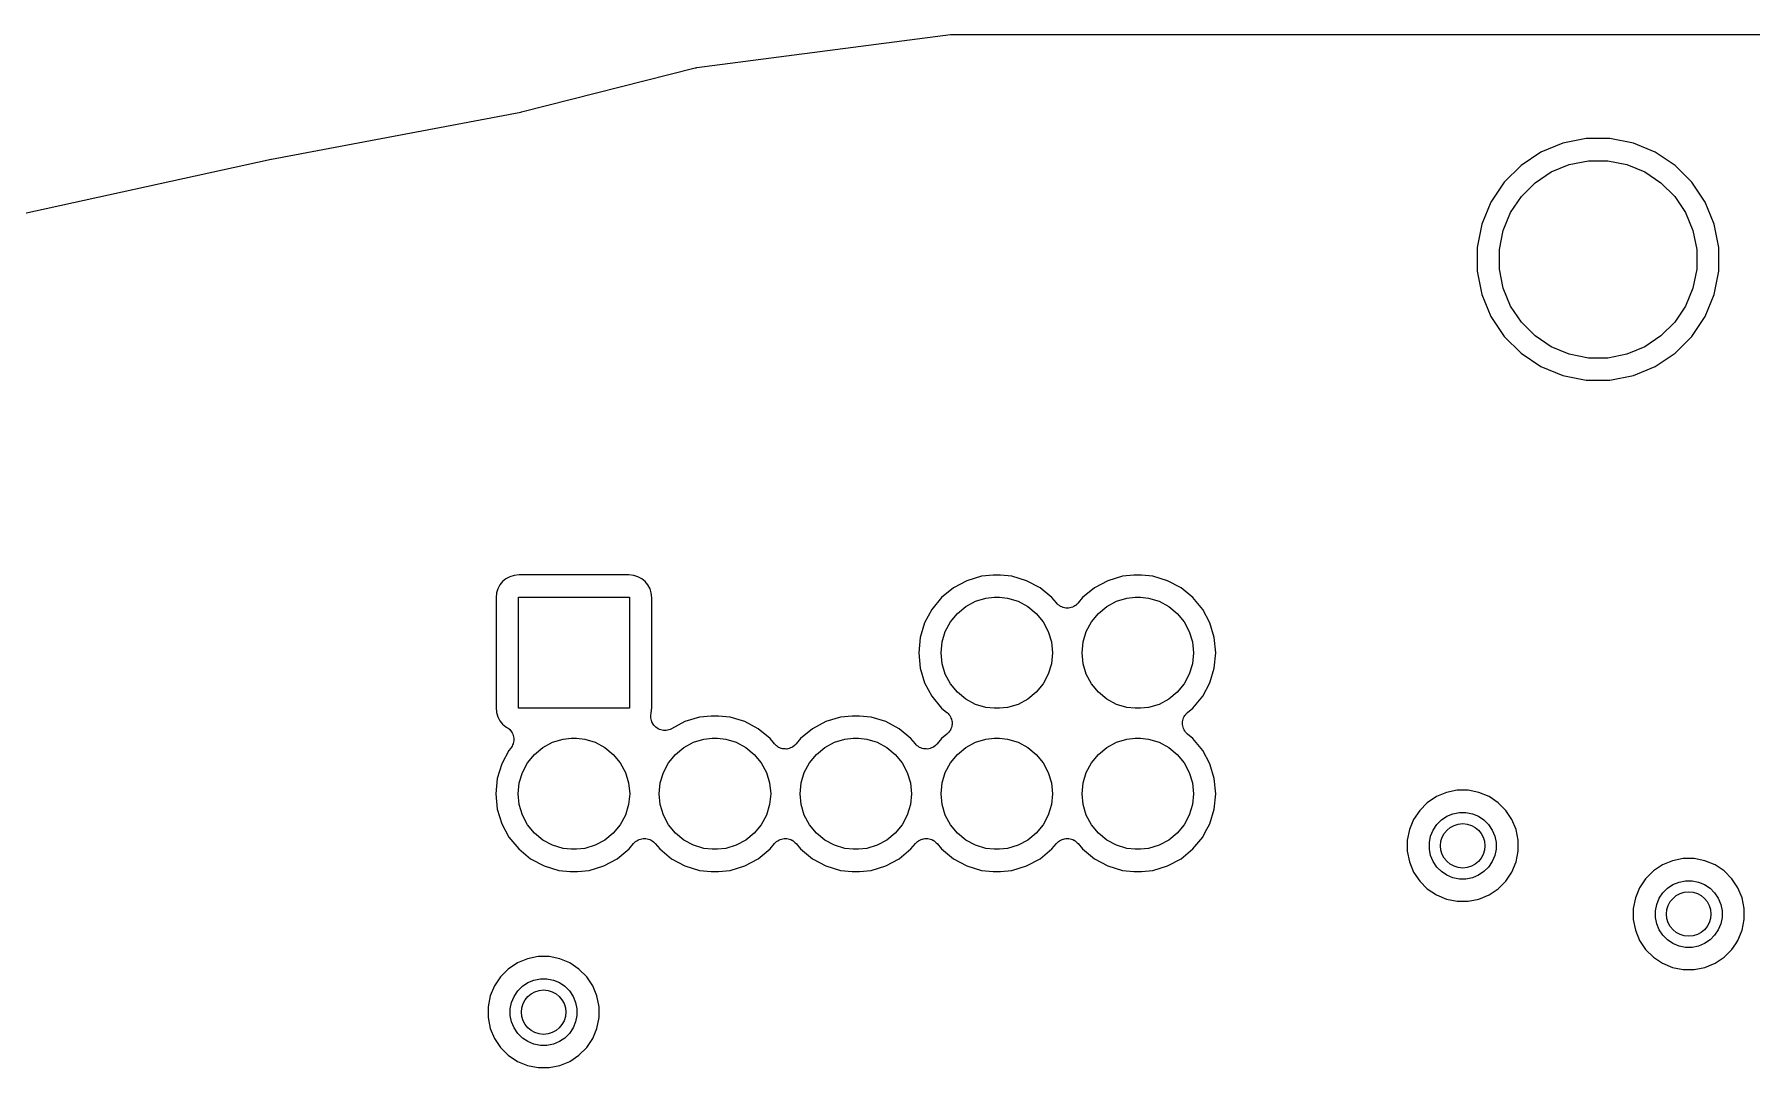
# Model space of a CAD drawing. Extents: x 76.5 to 170.2, y -170.2 to -83.1.
# Drawn here: x 116.34 to 131.81, y -92.39 to -83.08 of the extents above; entities that cross this region are included whole.
import ezdxf

# ---------------------------------------------------------------- set-up
doc = ezdxf.new("R2010")
doc.units = 0
doc.header["$MEASUREMENT"] = 0
doc.layers.add('BLACK', color=7, linetype='CONTINUOUS')

msp = doc.modelspace()

# ---------------------------------------------------------------- linework, layer by layer
at = {"layer": 'BLACK', "linetype": 'CONTINUOUS'}
for p, q in [((122.306, -83.3797), (124.59, -83.0818)), ((124.59, -83.0818), (124.592, -83.0815)), ((124.592, -83.0815), (124.599, -83.0814)), ((124.599, -83.0814), (124.606, -83.0807)), ((124.606, -83.0807), (159.647, -83.0807)), ((120.725, -83.7802), (122.291, -83.3825)), ((122.291, -83.3825), (122.292, -83.3821)), ((122.292, -83.3821), (122.299, -83.3812)), ((122.299, -83.3812), (122.306, -83.3797)), ((118.475, -84.2053), (120.721, -83.7811)), ((120.721, -83.7811), (120.725, -83.7802)), ((129.909, -84.1426), (129.731, -84.2618)), ((130.107, -84.0605), (129.909, -84.1426)), ((130.318, -84.0187), (130.107, -84.0605)), ((130.532, -84.0187), (130.318, -84.0187)), ((130.743, -84.0605), (130.532, -84.0187)), ((130.941, -84.1426), (130.743, -84.0605)), ((131.119, -84.2618), (130.941, -84.1426)), ((115.467, -84.8639), (118.471, -84.2061)), ((118.471, -84.2061), (118.473, -84.2057)), ((118.473, -84.2057), (118.474, -84.2056)), ((118.474, -84.2056), (118.475, -84.2053)), ((129.731, -84.2618), (129.579, -84.4135)), ((129.858, -84.4172), (130.004, -84.3199)), ((130.004, -84.3199), (130.166, -84.2528)), ((130.166, -84.2528), (130.338, -84.2187)), ((130.338, -84.2187), (130.513, -84.2187)), ((130.513, -84.2187), (130.684, -84.2528)), ((130.684, -84.2528), (130.846, -84.3199)), ((130.846, -84.3199), (130.992, -84.4172)), ((131.271, -84.4135), (131.119, -84.2618)), ((129.579, -84.4135), (129.46, -84.5919)), ((129.735, -84.541), (129.858, -84.4172)), ((130.992, -84.4172), (131.116, -84.541)), ((131.39, -84.5918), (131.271, -84.4135)), ((129.46, -84.5919), (129.378, -84.79)), ((129.637, -84.6866), (129.735, -84.541)), ((131.116, -84.541), (131.213, -84.6866)), ((131.472, -84.79), (131.39, -84.5918)), ((129.57, -84.8484), (129.637, -84.6866)), ((131.213, -84.6866), (131.28, -84.8484)), ((129.378, -84.79), (129.336, -85.0004)), ((129.536, -85.0201), (129.57, -84.8484)), ((131.28, -84.8484), (131.314, -85.0201)), ((131.514, -85.0004), (131.472, -84.79)), ((129.336, -85.0004), (129.336, -85.2149)), ((129.536, -85.1952), (129.536, -85.0201)), ((131.314, -85.0201), (131.314, -85.1952)), ((131.514, -85.2149), (131.514, -85.0004)), ((129.336, -85.2149), (129.378, -85.4253)), ((129.57, -85.367), (129.536, -85.1952)), ((131.314, -85.1952), (131.28, -85.367)), ((131.472, -85.4253), (131.514, -85.2149)), ((129.637, -85.5288), (129.57, -85.367)), ((131.28, -85.367), (131.213, -85.5288)), ((129.378, -85.4253), (129.46, -85.6235)), ((129.735, -85.6744), (129.637, -85.5288)), ((131.213, -85.5288), (131.116, -85.6744)), ((131.39, -85.6235), (131.472, -85.4253)), ((129.46, -85.6235), (129.579, -85.8019)), ((129.858, -85.7982), (129.735, -85.6744)), ((131.116, -85.6744), (130.992, -85.7982)), ((131.271, -85.8019), (131.39, -85.6235)), ((129.579, -85.8019), (129.731, -85.9536)), ((130.004, -85.8955), (129.858, -85.7982)), ((130.992, -85.7982), (130.846, -85.8955)), ((131.119, -85.9536), (131.271, -85.8019)), ((129.731, -85.9536), (129.909, -86.0727)), ((130.166, -85.9625), (130.004, -85.8955)), ((130.338, -85.9967), (130.166, -85.9625)), ((130.513, -85.9967), (130.338, -85.9967)), ((130.684, -85.9625), (130.513, -85.9967)), ((130.846, -85.8955), (130.684, -85.9625)), ((130.941, -86.0727), (131.119, -85.9536)), ((129.909, -86.0727), (130.107, -86.1548)), ((130.107, -86.1548), (130.318, -86.1967)), ((130.532, -86.1967), (130.743, -86.1548)), ((130.743, -86.1548), (130.941, -86.0727)), ((130.318, -86.1967), (130.532, -86.1967)), ((120.556, -88.0102), (120.531, -88.0406)), ((120.586, -87.9852), (120.556, -88.0102)), ((120.621, -87.9666), (120.586, -87.9852)), ((120.659, -87.9552), (120.621, -87.9666)), ((120.704, -87.9507), (120.659, -87.9552)), ((121.692, -87.9507), (120.704, -87.9507)), ((121.737, -87.9552), (121.692, -87.9507)), ((121.775, -87.9666), (121.737, -87.9552)), ((121.81, -87.9852), (121.775, -87.9666)), ((121.84, -88.0102), (121.81, -87.9852)), ((121.865, -88.0406), (121.84, -88.0102)), ((124.739, -88.0024), (124.617, -88.0674)), ((124.871, -87.9624), (124.739, -88.0024)), ((124.974, -87.9523), (124.871, -87.9624)), ((125.042, -87.9523), (124.974, -87.9523)), ((125.145, -87.9624), (125.042, -87.9523)), ((125.277, -88.0024), (125.145, -87.9624)), ((125.399, -88.0674), (125.277, -88.0024)), ((126.009, -88.0024), (125.887, -88.0674)), ((126.141, -87.9624), (126.009, -88.0024)), ((126.244, -87.9523), (126.141, -87.9624)), ((126.312, -87.9523), (126.244, -87.9523)), ((126.415, -87.9624), (126.312, -87.9523)), ((126.547, -88.0024), (126.415, -87.9624)), ((126.669, -88.0674), (126.547, -88.0024)), ((120.501, -88.1131), (120.497, -88.1585)), ((120.497, -88.1585), (120.497, -89.146)), ((120.512, -88.0754), (120.501, -88.1131)), ((120.531, -88.0406), (120.512, -88.0754)), ((120.698, -89.1523), (120.698, -88.1523)), ((120.698, -88.1523), (121.698, -88.1523)), ((121.698, -88.1523), (121.698, -89.1523)), ((121.884, -88.0754), (121.865, -88.0406)), ((121.895, -88.1131), (121.884, -88.0754)), ((121.9, -88.1585), (121.895, -88.1131)), ((121.9, -89.146), (121.9, -88.1585)), ((124.511, -88.1549), (124.423, -88.2615)), ((124.617, -88.0674), (124.511, -88.1549)), ((124.729, -88.2345), (124.816, -88.1881)), ((124.816, -88.1881), (124.91, -88.1595)), ((124.91, -88.1595), (124.984, -88.1523)), ((124.984, -88.1523), (125.033, -88.1523)), ((125.033, -88.1523), (125.106, -88.1595)), ((125.106, -88.1595), (125.2, -88.1881)), ((125.2, -88.1881), (125.287, -88.2345)), ((125.505, -88.1549), (125.399, -88.0674)), ((125.545, -88.203), (125.505, -88.1549)), ((125.781, -88.1549), (125.741, -88.203)), ((125.887, -88.0674), (125.781, -88.1549)), ((125.999, -88.2345), (126.086, -88.1881)), ((126.086, -88.1881), (126.18, -88.1595)), ((126.18, -88.1595), (126.254, -88.1523)), ((126.254, -88.1523), (126.303, -88.1523)), ((126.303, -88.1523), (126.376, -88.1595)), ((126.376, -88.1595), (126.47, -88.1881)), ((126.47, -88.1881), (126.557, -88.2345)), ((126.775, -88.1549), (126.669, -88.0674)), ((126.863, -88.2615), (126.775, -88.1549)), ((124.423, -88.2615), (124.358, -88.3831)), ((124.59, -88.3732), (124.653, -88.297)), ((124.653, -88.297), (124.729, -88.2345)), ((125.287, -88.2345), (125.363, -88.297)), ((125.363, -88.297), (125.426, -88.3732)), ((125.553, -88.2114), (125.545, -88.203)), ((125.562, -88.22), (125.553, -88.2114)), ((125.562, -88.2203), (125.562, -88.22)), ((125.562, -88.2205), (125.562, -88.2203)), ((125.572, -88.2272), (125.562, -88.2205)), ((125.582, -88.234), (125.572, -88.2272)), ((125.583, -88.2341), (125.582, -88.234)), ((125.583, -88.2343), (125.583, -88.2341)), ((125.594, -88.239), (125.583, -88.2343)), ((125.605, -88.2436), (125.594, -88.239)), ((125.606, -88.2437), (125.605, -88.2436)), ((125.606, -88.2439), (125.606, -88.2437)), ((125.618, -88.2463), (125.606, -88.2439)), ((125.629, -88.2487), (125.618, -88.2463)), ((125.63, -88.2487), (125.629, -88.2487)), ((125.63, -88.2488), (125.63, -88.2487)), ((125.642, -88.2488), (125.63, -88.2488)), ((125.654, -88.2489), (125.642, -88.2488)), ((125.655, -88.2489), (125.654, -88.2489)), ((125.667, -88.2466), (125.655, -88.2489)), ((125.655, -88.2489), (125.655, -88.2489)), ((125.679, -88.2444), (125.667, -88.2466)), ((125.691, -88.2396), (125.679, -88.2442)), ((125.679, -88.2442), (125.679, -88.2442)), ((125.679, -88.2442), (125.679, -88.2444)), ((125.702, -88.2352), (125.691, -88.2396)), ((125.712, -88.2282), (125.702, -88.2348)), ((125.702, -88.2348), (125.702, -88.2349)), ((125.702, -88.2349), (125.702, -88.2352)), ((125.722, -88.2216), (125.712, -88.2282)), ((125.723, -88.2214), (125.722, -88.2216)), ((125.731, -88.2128), (125.723, -88.2212)), ((125.723, -88.2212), (125.723, -88.2214)), ((125.74, -88.2044), (125.731, -88.2128)), ((125.741, -88.2038), (125.74, -88.2044)), ((125.741, -88.203), (125.741, -88.2037)), ((125.741, -88.2037), (125.741, -88.2038)), ((125.741, -88.2038), (125.741, -88.2038)), ((125.86, -88.3732), (125.923, -88.297)), ((125.923, -88.297), (125.999, -88.2345)), ((126.557, -88.2345), (126.633, -88.297)), ((126.633, -88.297), (126.696, -88.3732)), ((126.928, -88.3831), (126.863, -88.2615)), ((124.358, -88.3831), (124.318, -88.5151)), ((124.515, -88.5543), (124.544, -88.46)), ((124.544, -88.46), (124.59, -88.3732)), ((125.426, -88.3732), (125.472, -88.46)), ((125.472, -88.46), (125.501, -88.5543)), ((125.785, -88.5543), (125.814, -88.46)), ((125.814, -88.46), (125.86, -88.3732)), ((126.696, -88.3732), (126.742, -88.46)), ((126.742, -88.46), (126.771, -88.5543)), ((126.968, -88.5151), (126.928, -88.3831)), ((124.318, -88.5151), (124.305, -88.6523)), ((124.305, -88.6523), (124.318, -88.7895)), ((124.506, -88.6523), (124.515, -88.5543)), ((124.515, -88.7503), (124.506, -88.6523)), ((125.501, -88.5543), (125.511, -88.6523)), ((125.511, -88.6523), (125.501, -88.7503)), ((125.776, -88.6523), (125.785, -88.5543)), ((125.785, -88.7503), (125.776, -88.6523)), ((126.771, -88.5543), (126.781, -88.6523)), ((126.781, -88.6523), (126.771, -88.7503)), ((126.981, -88.6523), (126.968, -88.5151)), ((126.968, -88.7895), (126.981, -88.6523)), ((124.318, -88.7895), (124.358, -88.9215)), ((124.544, -88.8446), (124.515, -88.7503)), ((125.501, -88.7503), (125.472, -88.8446)), ((125.814, -88.8446), (125.785, -88.7503)), ((126.771, -88.7503), (126.742, -88.8446)), ((126.928, -88.9215), (126.968, -88.7895)), ((124.358, -88.9215), (124.423, -89.0431)), ((124.59, -88.9314), (124.544, -88.8446)), ((124.653, -89.0075), (124.59, -88.9314)), ((125.426, -88.9314), (125.363, -89.0075)), ((125.472, -88.8446), (125.426, -88.9314)), ((125.86, -88.9314), (125.814, -88.8446)), ((125.923, -89.0075), (125.86, -88.9314)), ((126.696, -88.9314), (126.633, -89.0075)), ((126.742, -88.8446), (126.696, -88.9314)), ((126.863, -89.0431), (126.928, -88.9215)), ((124.423, -89.0431), (124.511, -89.1497)), ((124.729, -89.07), (124.653, -89.0075)), ((124.816, -89.1165), (124.729, -89.07)), ((124.91, -89.145), (124.816, -89.1165)), ((125.2, -89.1165), (125.106, -89.145)), ((125.287, -89.07), (125.2, -89.1165)), ((125.363, -89.0075), (125.287, -89.07)), ((125.999, -89.07), (125.923, -89.0075)), ((126.086, -89.1165), (125.999, -89.07)), ((126.18, -89.145), (126.086, -89.1165)), ((126.47, -89.1165), (126.376, -89.145)), ((126.557, -89.07), (126.47, -89.1165)), ((126.633, -89.0075), (126.557, -89.07)), ((126.775, -89.1496), (126.863, -89.0431)), ((120.497, -89.146), (120.501, -89.1915)), ((120.501, -89.1915), (120.512, -89.2292)), ((120.512, -89.2292), (120.531, -89.2639)), ((120.531, -89.2639), (120.556, -89.2944)), ((121.698, -89.1523), (120.698, -89.1523)), ((121.891, -89.2123), (121.894, -89.2003)), ((121.891, -89.2126), (121.891, -89.2123)), ((121.891, -89.2128), (121.891, -89.2126)), ((121.891, -89.2248), (121.891, -89.2128)), ((121.891, -89.2371), (121.891, -89.2248)), ((121.891, -89.2373), (121.891, -89.2371)), ((121.891, -89.2376), (121.891, -89.2373)), ((121.894, -89.2495), (121.891, -89.2376)), ((121.894, -89.2003), (121.895, -89.1946)), ((121.896, -89.2614), (121.894, -89.2495)), ((121.895, -89.1946), (121.9, -89.146)), ((121.896, -89.2617), (121.896, -89.2614)), ((121.896, -89.2619), (121.896, -89.2617)), ((121.901, -89.2732), (121.896, -89.2619)), ((121.905, -89.2844), (121.901, -89.2732)), ((122.199, -89.2724), (122.078, -89.3373)), ((122.331, -89.2324), (122.199, -89.2724)), ((122.434, -89.2223), (122.331, -89.2324)), ((122.502, -89.2223), (122.434, -89.2223)), ((122.605, -89.2324), (122.502, -89.2223)), ((122.737, -89.2724), (122.605, -89.2324)), ((122.859, -89.3374), (122.737, -89.2724)), ((123.469, -89.2724), (123.347, -89.3374)), ((123.601, -89.2324), (123.469, -89.2724)), ((123.704, -89.2223), (123.601, -89.2324)), ((123.772, -89.2223), (123.704, -89.2223)), ((123.875, -89.2324), (123.772, -89.2223)), ((124.007, -89.2724), (123.875, -89.2324)), ((124.129, -89.3374), (124.007, -89.2724)), ((124.511, -89.1497), (124.559, -89.1891)), ((124.559, -89.1891), (124.56, -89.1897)), ((124.56, -89.1897), (124.56, -89.1897)), ((124.56, -89.1897), (124.56, -89.1898)), ((124.56, -89.1898), (124.56, -89.1902)), ((124.56, -89.1902), (124.569, -89.1989)), ((124.569, -89.1989), (124.577, -89.2074)), ((124.577, -89.2074), (124.577, -89.2077)), ((124.577, -89.2077), (124.577, -89.208)), ((124.577, -89.208), (124.584, -89.218)), ((124.584, -89.218), (124.591, -89.2281)), ((124.591, -89.2281), (124.591, -89.2285)), ((124.591, -89.2285), (124.591, -89.2288)), ((124.591, -89.2288), (124.595, -89.2399)), ((124.595, -89.2399), (124.6, -89.2511)), ((124.6, -89.2511), (124.6, -89.2514)), ((124.6, -89.2514), (124.6, -89.2518)), ((124.6, -89.2518), (124.602, -89.2636)), ((124.602, -89.2636), (124.605, -89.2754)), ((124.984, -89.1523), (124.91, -89.145)), ((125.033, -89.1523), (124.984, -89.1523)), ((125.106, -89.145), (125.033, -89.1523)), ((126.254, -89.1523), (126.18, -89.145)), ((126.303, -89.1523), (126.254, -89.1523)), ((126.376, -89.145), (126.303, -89.1523)), ((126.682, -89.2736), (126.684, -89.2619)), ((126.684, -89.2619), (126.687, -89.2501)), ((126.687, -89.2494), (126.691, -89.2384)), ((126.687, -89.2497), (126.687, -89.2494)), ((126.687, -89.2501), (126.687, -89.2497)), ((126.691, -89.2384), (126.696, -89.2272)), ((126.696, -89.2265), (126.703, -89.2166)), ((126.696, -89.2269), (126.696, -89.2265)), ((126.696, -89.2272), (126.696, -89.2269)), ((126.703, -89.2166), (126.71, -89.2066)), ((126.71, -89.206), (126.719, -89.1975)), ((126.71, -89.2064), (126.71, -89.206)), ((126.71, -89.2066), (126.71, -89.2064)), ((126.719, -89.1975), (126.727, -89.1891)), ((126.727, -89.1891), (126.775, -89.1496)), ((120.556, -89.2944), (120.586, -89.3194)), ((120.586, -89.3194), (120.59, -89.3211)), ((120.59, -89.3211), (120.59, -89.3215)), ((120.59, -89.3215), (120.59, -89.3215)), ((120.59, -89.3215), (120.59, -89.3216)), ((120.59, -89.3216), (120.591, -89.3219)), ((120.591, -89.3219), (120.601, -89.3287)), ((120.601, -89.3287), (120.611, -89.3355)), ((120.611, -89.3355), (120.611, -89.3357)), ((120.611, -89.3357), (120.612, -89.336)), ((120.612, -89.336), (120.62, -89.3446)), ((120.62, -89.3446), (120.628, -89.3531)), ((120.628, -89.3531), (120.629, -89.3534)), ((120.629, -89.3534), (120.629, -89.3537)), ((120.629, -89.3537), (120.635, -89.3637)), ((120.635, -89.3637), (120.642, -89.3738)), ((120.642, -89.3738), (120.642, -89.3742)), ((120.642, -89.3742), (120.642, -89.3745)), ((120.642, -89.3745), (120.647, -89.3855)), ((120.647, -89.3855), (120.651, -89.3967)), ((120.651, -89.3967), (120.651, -89.3971)), ((120.651, -89.3971), (120.652, -89.3975)), ((120.652, -89.3975), (120.654, -89.4092)), ((120.654, -89.4092), (120.656, -89.4211)), ((120.656, -89.4211), (120.656, -89.4215)), ((120.656, -89.4215), (120.656, -89.4218)), ((120.656, -89.4218), (120.656, -89.4338)), ((121.1, -89.4295), (121.174, -89.4223)), ((121.174, -89.4223), (121.223, -89.4223)), ((121.223, -89.4223), (121.296, -89.4295)), ((121.905, -89.2846), (121.905, -89.2844)), ((121.905, -89.2848), (121.905, -89.2846)), ((121.912, -89.2949), (121.905, -89.2848)), ((121.919, -89.3051), (121.912, -89.2949)), ((121.919, -89.3053), (121.919, -89.3051)), ((121.919, -89.3055), (121.919, -89.3053)), ((121.928, -89.3141), (121.919, -89.3055)), ((121.936, -89.3228), (121.928, -89.3141)), ((121.936, -89.3229), (121.936, -89.3228)), ((121.937, -89.3231), (121.936, -89.3229)), ((121.947, -89.3299), (121.937, -89.3231)), ((121.957, -89.3368), (121.947, -89.3299)), ((121.957, -89.337), (121.957, -89.3368)), ((121.957, -89.3368), (121.957, -89.3368)), ((121.968, -89.3417), (121.957, -89.337)), ((121.98, -89.3465), (121.968, -89.3417)), ((121.98, -89.3466), (121.98, -89.3465)), ((121.98, -89.3465), (121.98, -89.3465)), ((121.992, -89.3491), (121.98, -89.3466)), ((122.004, -89.3516), (121.992, -89.3491)), ((122.016, -89.3517), (122.004, -89.3516)), ((122.004, -89.3516), (122.004, -89.3516)), ((122.004, -89.3516), (122.004, -89.3516)), ((122.029, -89.3519), (122.016, -89.3517)), ((122.041, -89.3496), (122.029, -89.3518)), ((122.029, -89.3518), (122.029, -89.3518)), ((122.029, -89.3518), (122.029, -89.3519)), ((122.053, -89.3473), (122.041, -89.3496)), ((122.065, -89.3427), (122.053, -89.3472)), ((122.053, -89.3472), (122.053, -89.3472)), ((122.053, -89.3472), (122.053, -89.3473)), ((122.076, -89.3382), (122.065, -89.3427)), ((122.078, -89.3373), (122.076, -89.3379)), ((122.076, -89.3379), (122.076, -89.338)), ((122.076, -89.338), (122.076, -89.338)), ((122.076, -89.338), (122.076, -89.3382)), ((122.37, -89.4295), (122.444, -89.4223)), ((122.444, -89.4223), (122.493, -89.4223)), ((122.493, -89.4223), (122.566, -89.4295)), ((122.965, -89.4249), (122.859, -89.3374)), ((123.005, -89.473), (122.965, -89.4249)), ((123.241, -89.4249), (123.201, -89.473)), ((123.347, -89.3374), (123.241, -89.4249)), ((123.64, -89.4295), (123.714, -89.4223)), ((123.714, -89.4223), (123.763, -89.4223)), ((123.763, -89.4223), (123.836, -89.4295)), ((124.235, -89.4249), (124.129, -89.3374)), ((124.275, -89.473), (124.235, -89.4249)), ((124.511, -89.4249), (124.471, -89.473)), ((124.559, -89.3855), (124.511, -89.4249)), ((124.567, -89.3771), (124.559, -89.3855)), ((124.576, -89.3685), (124.567, -89.3771)), ((124.583, -89.358), (124.576, -89.3679)), ((124.576, -89.3679), (124.576, -89.3682)), ((124.576, -89.3682), (124.576, -89.3685)), ((124.59, -89.348), (124.583, -89.358)), ((124.595, -89.3362), (124.59, -89.3473)), ((124.59, -89.3473), (124.59, -89.3477)), ((124.59, -89.3477), (124.59, -89.348)), ((124.599, -89.3252), (124.595, -89.3362)), ((124.6, -89.3248), (124.599, -89.3252)), ((124.602, -89.3127), (124.6, -89.3245)), ((124.6, -89.3245), (124.6, -89.3248)), ((124.604, -89.3009), (124.602, -89.3127)), ((124.605, -89.3002), (124.604, -89.3005)), ((124.604, -89.3005), (124.604, -89.3009)), ((124.605, -89.2754), (124.605, -89.2758)), ((124.605, -89.2758), (124.605, -89.2762)), ((124.605, -89.2762), (124.605, -89.2882)), ((124.605, -89.2882), (124.605, -89.3002)), ((124.91, -89.4295), (124.984, -89.4223)), ((124.984, -89.4223), (125.033, -89.4223)), ((125.033, -89.4223), (125.106, -89.4295)), ((126.18, -89.4295), (126.254, -89.4223)), ((126.254, -89.4223), (126.303, -89.4223)), ((126.303, -89.4223), (126.376, -89.4295)), ((126.681, -89.2984), (126.682, -89.2863)), ((126.682, -89.2988), (126.681, -89.2984)), ((126.682, -89.274), (126.682, -89.2736)), ((126.682, -89.2744), (126.682, -89.274)), ((126.682, -89.2863), (126.682, -89.2744)), ((126.682, -89.2992), (126.682, -89.2988)), ((126.684, -89.3109), (126.682, -89.2992)), ((126.686, -89.3228), (126.684, -89.3109)), ((126.686, -89.3231), (126.686, -89.3228)), ((126.686, -89.3235), (126.686, -89.3231)), ((126.691, -89.3347), (126.686, -89.3235)), ((126.695, -89.3458), (126.691, -89.3347)), ((126.695, -89.3461), (126.695, -89.3458)), ((126.696, -89.3465), (126.695, -89.3461)), ((126.702, -89.3565), (126.696, -89.3465)), ((126.709, -89.3666), (126.702, -89.3565)), ((126.709, -89.3668), (126.709, -89.3666)), ((126.709, -89.3672), (126.709, -89.3668)), ((126.718, -89.3757), (126.709, -89.3672)), ((126.726, -89.3843), (126.718, -89.3757)), ((126.727, -89.3848), (126.726, -89.3843)), ((126.727, -89.3855), (126.727, -89.3848)), ((126.727, -89.3848), (126.727, -89.3848)), ((126.727, -89.3848), (126.727, -89.3848)), ((126.775, -89.4249), (126.727, -89.3855)), ((126.863, -89.5315), (126.775, -89.4249)), ((120.613, -89.5315), (120.548, -89.6531)), ((120.628, -89.5136), (120.613, -89.5315)), ((120.635, -89.5037), (120.628, -89.5136)), ((120.641, -89.4937), (120.635, -89.5037)), ((120.642, -89.493), (120.641, -89.4934)), ((120.641, -89.4934), (120.641, -89.4937)), ((120.646, -89.482), (120.642, -89.493)), ((120.651, -89.4709), (120.646, -89.482)), ((120.654, -89.4583), (120.651, -89.4702)), ((120.651, -89.4702), (120.651, -89.4705)), ((120.651, -89.4705), (120.651, -89.4709)), ((120.656, -89.4466), (120.654, -89.4583)), ((120.656, -89.4338), (120.656, -89.4459)), ((120.656, -89.4459), (120.656, -89.4462)), ((120.656, -89.4462), (120.656, -89.4466)), ((120.78, -89.6432), (120.843, -89.567)), ((120.843, -89.567), (120.919, -89.5045)), ((120.919, -89.5045), (121.006, -89.4581)), ((121.006, -89.4581), (121.1, -89.4295)), ((121.296, -89.4295), (121.39, -89.4581)), ((121.39, -89.4581), (121.477, -89.5045)), ((121.477, -89.5045), (121.553, -89.567)), ((121.553, -89.567), (121.616, -89.6432)), ((122.05, -89.6432), (122.113, -89.567)), ((122.113, -89.567), (122.189, -89.5045)), ((122.189, -89.5045), (122.276, -89.4581)), ((122.276, -89.4581), (122.37, -89.4295)), ((122.566, -89.4295), (122.66, -89.4581)), ((122.66, -89.4581), (122.747, -89.5045)), ((122.747, -89.5045), (122.823, -89.567)), ((122.823, -89.567), (122.886, -89.6432)), ((123.013, -89.4814), (123.005, -89.473)), ((123.022, -89.49), (123.013, -89.4814)), ((123.022, -89.4903), (123.022, -89.49)), ((123.022, -89.4905), (123.022, -89.4903)), ((123.032, -89.4972), (123.022, -89.4905)), ((123.042, -89.504), (123.032, -89.4972)), ((123.043, -89.5041), (123.042, -89.504)), ((123.043, -89.5043), (123.043, -89.5041)), ((123.054, -89.509), (123.043, -89.5043)), ((123.065, -89.5136), (123.054, -89.509)), ((123.066, -89.5137), (123.065, -89.5136)), ((123.066, -89.5139), (123.066, -89.5137)), ((123.078, -89.5163), (123.066, -89.5139)), ((123.089, -89.5187), (123.078, -89.5163)), ((123.09, -89.5187), (123.089, -89.5187)), ((123.09, -89.5188), (123.09, -89.5187)), ((123.102, -89.5188), (123.09, -89.5188)), ((123.114, -89.5189), (123.102, -89.5188)), ((123.115, -89.5189), (123.114, -89.5189)), ((123.127, -89.5166), (123.115, -89.5189)), ((123.115, -89.5189), (123.115, -89.5189)), ((123.139, -89.5144), (123.127, -89.5166)), ((123.151, -89.5096), (123.139, -89.5142)), ((123.139, -89.5142), (123.139, -89.5142)), ((123.139, -89.5142), (123.139, -89.5144)), ((123.162, -89.5052), (123.151, -89.5096)), ((123.172, -89.4982), (123.162, -89.5048)), ((123.162, -89.5048), (123.162, -89.5049)), ((123.162, -89.5049), (123.162, -89.5052)), ((123.182, -89.4916), (123.172, -89.4982)), ((123.183, -89.4914), (123.182, -89.4916)), ((123.191, -89.4828), (123.183, -89.4912)), ((123.183, -89.4912), (123.183, -89.4914)), ((123.2, -89.4744), (123.191, -89.4828)), ((123.201, -89.4738), (123.2, -89.4744)), ((123.201, -89.473), (123.201, -89.4737)), ((123.201, -89.4737), (123.201, -89.4738)), ((123.201, -89.4738), (123.201, -89.4738)), ((123.32, -89.6432), (123.383, -89.567)), ((123.383, -89.567), (123.459, -89.5045)), ((123.459, -89.5045), (123.546, -89.4581)), ((123.546, -89.4581), (123.64, -89.4295)), ((123.836, -89.4295), (123.93, -89.4581)), ((123.93, -89.4581), (124.017, -89.5045)), ((124.017, -89.5045), (124.093, -89.567)), ((124.093, -89.567), (124.156, -89.6432)), ((124.283, -89.4814), (124.275, -89.473)), ((124.292, -89.49), (124.283, -89.4814)), ((124.292, -89.4903), (124.292, -89.49)), ((124.292, -89.4905), (124.292, -89.4903)), ((124.302, -89.4972), (124.292, -89.4905)), ((124.312, -89.504), (124.302, -89.4972)), ((124.313, -89.5041), (124.312, -89.504)), ((124.313, -89.5043), (124.313, -89.5041)), ((124.324, -89.509), (124.313, -89.5043)), ((124.335, -89.5136), (124.324, -89.509)), ((124.336, -89.5137), (124.335, -89.5136)), ((124.336, -89.5139), (124.336, -89.5137)), ((124.348, -89.5163), (124.336, -89.5139)), ((124.359, -89.5187), (124.348, -89.5163)), ((124.36, -89.5187), (124.359, -89.5187)), ((124.36, -89.5188), (124.36, -89.5187)), ((124.372, -89.5188), (124.36, -89.5188)), ((124.384, -89.5189), (124.372, -89.5188)), ((124.385, -89.5189), (124.384, -89.5189)), ((124.397, -89.5166), (124.385, -89.5189)), ((124.385, -89.5189), (124.385, -89.5189)), ((124.409, -89.5144), (124.397, -89.5166)), ((124.421, -89.5096), (124.409, -89.5142)), ((124.409, -89.5142), (124.409, -89.5142)), ((124.409, -89.5142), (124.409, -89.5144)), ((124.432, -89.5052), (124.421, -89.5096)), ((124.442, -89.4982), (124.432, -89.5048)), ((124.432, -89.5048), (124.432, -89.5049)), ((124.432, -89.5049), (124.432, -89.5052)), ((124.452, -89.4916), (124.442, -89.4982)), ((124.453, -89.4914), (124.452, -89.4916)), ((124.461, -89.4828), (124.453, -89.4912)), ((124.453, -89.4912), (124.453, -89.4914)), ((124.47, -89.4744), (124.461, -89.4828)), ((124.471, -89.4738), (124.47, -89.4744)), ((124.471, -89.473), (124.471, -89.4737)), ((124.471, -89.4737), (124.471, -89.4738)), ((124.471, -89.4738), (124.471, -89.4738)), ((124.59, -89.6432), (124.653, -89.567)), ((124.653, -89.567), (124.729, -89.5045)), ((124.729, -89.5045), (124.816, -89.4581)), ((124.816, -89.4581), (124.91, -89.4295)), ((125.106, -89.4295), (125.2, -89.4581)), ((125.2, -89.4581), (125.287, -89.5045)), ((125.287, -89.5045), (125.363, -89.567)), ((125.363, -89.567), (125.426, -89.6432)), ((125.86, -89.6432), (125.923, -89.567)), ((125.923, -89.567), (125.999, -89.5045)), ((125.999, -89.5045), (126.086, -89.4581)), ((126.086, -89.4581), (126.18, -89.4295)), ((126.376, -89.4295), (126.47, -89.4581)), ((126.47, -89.4581), (126.557, -89.5045)), ((126.557, -89.5045), (126.633, -89.567)), ((126.633, -89.567), (126.696, -89.6432)), ((126.928, -89.6531), (126.863, -89.5315)), ((120.548, -89.6531), (120.508, -89.7851)), ((120.705, -89.8243), (120.734, -89.73)), ((120.734, -89.73), (120.78, -89.6432)), ((121.616, -89.6432), (121.662, -89.73)), ((121.662, -89.73), (121.691, -89.8243)), ((121.975, -89.8243), (122.004, -89.73)), ((122.004, -89.73), (122.05, -89.6432)), ((122.886, -89.6432), (122.932, -89.73)), ((122.932, -89.73), (122.961, -89.8243)), ((123.245, -89.8243), (123.274, -89.73)), ((123.274, -89.73), (123.32, -89.6432)), ((124.156, -89.6432), (124.202, -89.73)), ((124.202, -89.73), (124.231, -89.8243)), ((124.515, -89.8243), (124.544, -89.73)), ((124.544, -89.73), (124.59, -89.6432)), ((125.426, -89.6432), (125.472, -89.73)), ((125.472, -89.73), (125.501, -89.8243)), ((125.785, -89.8243), (125.814, -89.73)), ((125.814, -89.73), (125.86, -89.6432)), ((126.696, -89.6432), (126.742, -89.73)), ((126.742, -89.73), (126.771, -89.8243)), ((126.968, -89.7851), (126.928, -89.6531)), ((120.508, -89.7851), (120.495, -89.9223)), ((120.696, -89.9223), (120.705, -89.8243)), ((121.691, -89.8243), (121.701, -89.9223)), ((121.966, -89.9223), (121.975, -89.8243)), ((122.961, -89.8243), (122.971, -89.9223)), ((123.236, -89.9223), (123.245, -89.8243)), ((124.231, -89.8243), (124.241, -89.9223)), ((124.506, -89.9223), (124.515, -89.8243)), ((125.501, -89.8243), (125.511, -89.9223)), ((125.776, -89.9223), (125.785, -89.8243)), ((126.771, -89.8243), (126.781, -89.9223)), ((126.981, -89.9223), (126.968, -89.7851)), ((129.157, -89.8909), (129.06, -89.9101)), ((129.255, -89.8909), (129.157, -89.8909)), ((129.352, -89.9101), (129.255, -89.8909)), ((120.495, -89.9223), (120.508, -90.0595)), ((120.705, -90.0203), (120.696, -89.9223)), ((120.734, -90.1146), (120.705, -90.0203)), ((121.691, -90.0203), (121.662, -90.1146)), ((121.701, -89.9223), (121.691, -90.0203)), ((121.975, -90.0203), (121.966, -89.9223)), ((122.004, -90.1146), (121.975, -90.0203)), ((122.961, -90.0203), (122.932, -90.1146)), ((122.971, -89.9223), (122.961, -90.0203)), ((123.245, -90.0203), (123.236, -89.9223)), ((123.274, -90.1146), (123.245, -90.0203)), ((124.231, -90.0203), (124.202, -90.1146)), ((124.241, -89.9223), (124.231, -90.0203)), ((124.515, -90.0203), (124.506, -89.9223)), ((124.544, -90.1146), (124.515, -90.0203)), ((125.501, -90.0203), (125.472, -90.1146)), ((125.511, -89.9223), (125.501, -90.0203)), ((125.785, -90.0203), (125.776, -89.9223)), ((125.814, -90.1146), (125.785, -90.0203)), ((126.771, -90.0203), (126.742, -90.1146)), ((126.781, -89.9223), (126.771, -90.0203)), ((126.968, -90.0595), (126.981, -89.9223)), ((128.887, -90.0025), (128.818, -90.0722)), ((128.969, -89.9478), (128.887, -90.0025)), ((129.06, -89.9101), (128.969, -89.9478)), ((129.443, -89.9478), (129.352, -89.9101)), ((129.525, -90.0025), (129.443, -89.9478)), ((129.594, -90.0722), (129.525, -90.0025)), ((120.508, -90.0595), (120.548, -90.1915)), ((120.548, -90.1915), (120.613, -90.3131)), ((120.78, -90.2014), (120.734, -90.1146)), ((120.843, -90.2775), (120.78, -90.2014)), ((121.616, -90.2014), (121.553, -90.2775)), ((121.662, -90.1146), (121.616, -90.2014)), ((122.05, -90.2014), (122.004, -90.1146)), ((122.113, -90.2775), (122.05, -90.2014)), ((122.886, -90.2014), (122.823, -90.2775)), ((122.932, -90.1146), (122.886, -90.2014)), ((123.32, -90.2014), (123.274, -90.1146)), ((123.383, -90.2775), (123.32, -90.2014)), ((124.156, -90.2014), (124.093, -90.2775)), ((124.202, -90.1146), (124.156, -90.2014)), ((124.59, -90.2014), (124.544, -90.1146)), ((124.653, -90.2775), (124.59, -90.2014)), ((125.426, -90.2014), (125.363, -90.2775)), ((125.472, -90.1146), (125.426, -90.2014)), ((125.86, -90.2014), (125.814, -90.1146)), ((125.923, -90.2775), (125.86, -90.2014)), ((126.696, -90.2014), (126.633, -90.2775)), ((126.742, -90.1146), (126.696, -90.2014)), ((126.886, -90.2692), (126.928, -90.1915)), ((126.928, -90.1915), (126.968, -90.0595)), ((128.763, -90.154), (128.725, -90.245)), ((128.818, -90.0722), (128.763, -90.154)), ((128.94, -90.2488), (128.973, -90.1996)), ((128.973, -90.1996), (129.015, -90.1579)), ((129.015, -90.1579), (129.064, -90.125)), ((129.064, -90.125), (129.118, -90.1024)), ((129.118, -90.1024), (129.176, -90.0909)), ((129.176, -90.0909), (129.235, -90.0909)), ((129.235, -90.0909), (129.293, -90.1024)), ((129.293, -90.1024), (129.348, -90.125)), ((129.348, -90.125), (129.397, -90.1579)), ((129.397, -90.1579), (129.439, -90.1996)), ((129.439, -90.1996), (129.472, -90.2488)), ((129.649, -90.154), (129.594, -90.0722)), ((129.687, -90.245), (129.649, -90.154)), ((120.613, -90.3131), (120.701, -90.4197)), ((120.919, -90.34), (120.843, -90.2775)), ((121.006, -90.3865), (120.919, -90.34)), ((121.477, -90.34), (121.39, -90.3865)), ((121.553, -90.2775), (121.477, -90.34)), ((121.745, -90.3618), (121.753, -90.3534)), ((121.753, -90.3534), (121.754, -90.3532)), ((121.754, -90.3529), (121.764, -90.3464)), ((121.754, -90.3532), (121.754, -90.3529)), ((121.764, -90.3464), (121.774, -90.3398)), ((121.774, -90.3396), (121.775, -90.3394)), ((121.774, -90.3398), (121.774, -90.3396)), ((121.775, -90.3394), (121.786, -90.335)), ((121.786, -90.335), (121.797, -90.3304)), ((121.797, -90.3303), (121.798, -90.3302)), ((121.797, -90.3304), (121.797, -90.3303)), ((121.798, -90.3302), (121.809, -90.328)), ((121.809, -90.328), (121.821, -90.3257)), ((121.821, -90.3257), (121.822, -90.3257)), ((121.822, -90.3257), (121.822, -90.3256)), ((121.822, -90.3256), (121.834, -90.3257)), ((121.834, -90.3257), (121.846, -90.3258)), ((121.846, -90.3258), (121.846, -90.3259)), ((121.846, -90.3259), (121.847, -90.3259)), ((121.847, -90.3259), (121.859, -90.3283)), ((121.859, -90.3283), (121.87, -90.3307)), ((121.87, -90.3307), (121.871, -90.3309)), ((121.871, -90.3309), (121.871, -90.3309)), ((121.871, -90.3309), (121.882, -90.3356)), ((121.882, -90.3356), (121.893, -90.3402)), ((121.893, -90.3402), (121.893, -90.3405)), ((121.893, -90.3405), (121.894, -90.3406)), ((121.894, -90.3406), (121.904, -90.3474)), ((121.904, -90.3474), (121.914, -90.354)), ((121.914, -90.354), (121.914, -90.3543)), ((121.914, -90.3543), (121.914, -90.3545)), ((121.914, -90.3545), (121.923, -90.3632)), ((122.189, -90.34), (122.113, -90.2775)), ((122.276, -90.3865), (122.189, -90.34)), ((122.747, -90.34), (122.66, -90.3865)), ((122.823, -90.2775), (122.747, -90.34)), ((123.015, -90.3618), (123.023, -90.3534)), ((123.023, -90.3534), (123.024, -90.3532)), ((123.024, -90.3529), (123.034, -90.3464)), ((123.024, -90.3532), (123.024, -90.3529)), ((123.034, -90.3464), (123.044, -90.3398)), ((123.044, -90.3396), (123.045, -90.3394)), ((123.044, -90.3398), (123.044, -90.3396)), ((123.045, -90.3394), (123.056, -90.335)), ((123.056, -90.335), (123.067, -90.3304)), ((123.067, -90.3303), (123.068, -90.3302)), ((123.067, -90.3304), (123.067, -90.3303)), ((123.068, -90.3302), (123.079, -90.328)), ((123.079, -90.328), (123.091, -90.3257)), ((123.091, -90.3257), (123.092, -90.3257)), ((123.092, -90.3257), (123.092, -90.3256)), ((123.092, -90.3256), (123.104, -90.3257)), ((123.104, -90.3257), (123.116, -90.3258)), ((123.116, -90.3258), (123.116, -90.3259)), ((123.116, -90.3259), (123.117, -90.3259)), ((123.117, -90.3259), (123.129, -90.3283)), ((123.129, -90.3283), (123.14, -90.3307)), ((123.14, -90.3307), (123.141, -90.3309)), ((123.141, -90.3309), (123.141, -90.3309)), ((123.141, -90.3309), (123.152, -90.3356)), ((123.152, -90.3356), (123.163, -90.3402)), ((123.163, -90.3402), (123.163, -90.3405)), ((123.163, -90.3405), (123.164, -90.3406)), ((123.164, -90.3406), (123.174, -90.3474)), ((123.174, -90.3474), (123.184, -90.354)), ((123.184, -90.354), (123.184, -90.3543)), ((123.184, -90.3543), (123.184, -90.3545)), ((123.184, -90.3545), (123.193, -90.3632)), ((123.459, -90.34), (123.383, -90.2775)), ((123.546, -90.3865), (123.459, -90.34)), ((124.017, -90.34), (123.93, -90.3865)), ((124.093, -90.2775), (124.017, -90.34)), ((124.285, -90.3618), (124.293, -90.3534)), ((124.293, -90.3534), (124.294, -90.3532)), ((124.294, -90.3529), (124.304, -90.3464)), ((124.294, -90.3532), (124.294, -90.3529)), ((124.304, -90.3464), (124.314, -90.3398)), ((124.314, -90.3396), (124.315, -90.3394)), ((124.314, -90.3398), (124.314, -90.3396)), ((124.315, -90.3394), (124.326, -90.335)), ((124.326, -90.335), (124.337, -90.3304)), ((124.337, -90.3303), (124.338, -90.3302)), ((124.337, -90.3304), (124.337, -90.3303)), ((124.338, -90.3302), (124.349, -90.328)), ((124.349, -90.328), (124.361, -90.3257)), ((124.361, -90.3257), (124.362, -90.3257)), ((124.362, -90.3257), (124.362, -90.3256)), ((124.362, -90.3256), (124.374, -90.3257)), ((124.374, -90.3257), (124.386, -90.3258)), ((124.386, -90.3258), (124.386, -90.3259)), ((124.386, -90.3259), (124.387, -90.3259)), ((124.387, -90.3259), (124.399, -90.3283)), ((124.399, -90.3283), (124.41, -90.3307)), ((124.41, -90.3307), (124.411, -90.3309)), ((124.411, -90.3309), (124.411, -90.3309)), ((124.411, -90.3309), (124.422, -90.3356)), ((124.422, -90.3356), (124.433, -90.3402)), ((124.433, -90.3402), (124.433, -90.3405)), ((124.433, -90.3405), (124.434, -90.3406)), ((124.434, -90.3406), (124.444, -90.3474)), ((124.444, -90.3474), (124.454, -90.354)), ((124.454, -90.354), (124.454, -90.3543)), ((124.454, -90.3543), (124.454, -90.3545)), ((124.454, -90.3545), (124.463, -90.3632)), ((124.729, -90.34), (124.653, -90.2775)), ((124.816, -90.3865), (124.729, -90.34)), ((125.287, -90.34), (125.2, -90.3865)), ((125.363, -90.2775), (125.287, -90.34)), ((125.555, -90.3618), (125.563, -90.3534)), ((125.563, -90.3534), (125.564, -90.3532)), ((125.564, -90.3529), (125.574, -90.3464)), ((125.564, -90.3532), (125.564, -90.3529)), ((125.574, -90.3464), (125.584, -90.3398)), ((125.584, -90.3396), (125.585, -90.3394)), ((125.584, -90.3398), (125.584, -90.3396)), ((125.585, -90.3394), (125.596, -90.335)), ((125.596, -90.335), (125.607, -90.3304)), ((125.607, -90.3303), (125.608, -90.3302)), ((125.607, -90.3304), (125.607, -90.3303)), ((125.608, -90.3302), (125.619, -90.328)), ((125.619, -90.328), (125.631, -90.3257)), ((125.631, -90.3257), (125.632, -90.3257)), ((125.632, -90.3257), (125.632, -90.3256)), ((125.632, -90.3256), (125.644, -90.3257)), ((125.644, -90.3257), (125.656, -90.3258)), ((125.656, -90.3258), (125.656, -90.3259)), ((125.656, -90.3259), (125.657, -90.3259)), ((125.657, -90.3259), (125.669, -90.3283)), ((125.669, -90.3283), (125.68, -90.3307)), ((125.68, -90.3307), (125.681, -90.3309)), ((125.681, -90.3309), (125.681, -90.3309)), ((125.681, -90.3309), (125.692, -90.3356)), ((125.692, -90.3356), (125.703, -90.3402)), ((125.703, -90.3402), (125.703, -90.3405)), ((125.703, -90.3405), (125.704, -90.3406)), ((125.704, -90.3406), (125.714, -90.3474)), ((125.714, -90.3474), (125.724, -90.354)), ((125.724, -90.354), (125.724, -90.3543)), ((125.724, -90.3543), (125.724, -90.3545)), ((125.724, -90.3545), (125.733, -90.3632)), ((125.999, -90.34), (125.923, -90.2775)), ((126.086, -90.3865), (125.999, -90.34)), ((126.557, -90.34), (126.47, -90.3865)), ((126.633, -90.2775), (126.557, -90.34)), ((126.775, -90.4197), (126.863, -90.3131)), ((126.863, -90.3131), (126.886, -90.2693)), ((126.886, -90.2693), (126.886, -90.2692)), ((128.725, -90.245), (128.706, -90.3416)), ((128.706, -90.3416), (128.706, -90.4401)), ((128.906, -90.3613), (128.917, -90.3034)), ((128.917, -90.3034), (128.94, -90.2488)), ((129.472, -90.2488), (129.494, -90.3034)), ((129.494, -90.3034), (129.506, -90.3613)), ((129.706, -90.3416), (129.687, -90.245)), ((129.706, -90.4401), (129.706, -90.3416)), ((120.701, -90.4197), (120.807, -90.5071)), ((120.807, -90.5071), (120.929, -90.5721)), ((121.1, -90.415), (121.006, -90.3865)), ((121.174, -90.4223), (121.1, -90.415)), ((121.223, -90.4223), (121.174, -90.4223)), ((121.296, -90.415), (121.223, -90.4223)), ((121.39, -90.3865), (121.296, -90.415)), ((121.467, -90.5721), (121.589, -90.5071)), ((121.589, -90.5071), (121.695, -90.4197)), ((121.695, -90.4197), (121.735, -90.3716)), ((121.735, -90.3716), (121.736, -90.3708)), ((121.736, -90.3702), (121.745, -90.3618)), ((121.736, -90.3708), (121.736, -90.3702)), ((121.736, -90.3708), (121.736, -90.3708)), ((121.736, -90.3708), (121.736, -90.3708)), ((121.923, -90.3632), (121.931, -90.3716)), ((121.931, -90.3716), (121.971, -90.4197)), ((121.971, -90.4197), (122.077, -90.5071)), ((122.077, -90.5071), (122.199, -90.5721)), ((122.37, -90.415), (122.276, -90.3865)), ((122.444, -90.4223), (122.37, -90.415)), ((122.493, -90.4223), (122.444, -90.4223)), ((122.566, -90.415), (122.493, -90.4223)), ((122.66, -90.3865), (122.566, -90.415)), ((122.737, -90.5721), (122.859, -90.5071)), ((122.859, -90.5071), (122.965, -90.4197)), ((122.965, -90.4197), (123.005, -90.3716)), ((123.005, -90.3716), (123.006, -90.3708)), ((123.006, -90.3702), (123.015, -90.3618)), ((123.006, -90.3708), (123.006, -90.3702)), ((123.006, -90.3708), (123.006, -90.3708)), ((123.006, -90.3708), (123.006, -90.3708)), ((123.193, -90.3632), (123.201, -90.3716)), ((123.201, -90.3716), (123.241, -90.4197)), ((123.241, -90.4197), (123.347, -90.5071)), ((123.347, -90.5071), (123.469, -90.5721)), ((123.64, -90.415), (123.546, -90.3865)), ((123.714, -90.4223), (123.64, -90.415)), ((123.763, -90.4223), (123.714, -90.4223)), ((123.836, -90.415), (123.763, -90.4223)), ((123.93, -90.3865), (123.836, -90.415)), ((124.007, -90.5721), (124.129, -90.5071)), ((124.129, -90.5071), (124.235, -90.4197)), ((124.235, -90.4197), (124.275, -90.3716)), ((124.275, -90.3716), (124.276, -90.3708)), ((124.276, -90.3702), (124.285, -90.3618)), ((124.276, -90.3708), (124.276, -90.3702)), ((124.276, -90.3708), (124.276, -90.3708)), ((124.276, -90.3708), (124.276, -90.3708)), ((124.463, -90.3632), (124.471, -90.3716)), ((124.471, -90.3716), (124.511, -90.4197)), ((124.511, -90.4197), (124.617, -90.5071)), ((124.617, -90.5071), (124.739, -90.5721)), ((124.91, -90.415), (124.816, -90.3865)), ((124.984, -90.4223), (124.91, -90.415)), ((125.033, -90.4223), (124.984, -90.4223)), ((125.106, -90.415), (125.033, -90.4223)), ((125.2, -90.3865), (125.106, -90.415)), ((125.277, -90.5721), (125.399, -90.5071)), ((125.399, -90.5071), (125.505, -90.4197)), ((125.505, -90.4197), (125.545, -90.3716)), ((125.545, -90.3716), (125.546, -90.3708)), ((125.546, -90.3702), (125.555, -90.3618)), ((125.546, -90.3708), (125.546, -90.3702)), ((125.546, -90.3708), (125.546, -90.3708)), ((125.546, -90.3708), (125.546, -90.3708)), ((125.733, -90.3632), (125.741, -90.3716)), ((125.741, -90.3716), (125.781, -90.4197)), ((125.781, -90.4197), (125.887, -90.5071)), ((125.887, -90.5071), (126.009, -90.5721)), ((126.18, -90.415), (126.086, -90.3865)), ((126.254, -90.4223), (126.18, -90.415)), ((126.303, -90.4223), (126.254, -90.4223)), ((126.376, -90.415), (126.303, -90.4223)), ((126.47, -90.3865), (126.376, -90.415)), ((126.547, -90.5721), (126.669, -90.5071)), ((126.669, -90.5071), (126.775, -90.4197)), ((128.706, -90.4401), (128.725, -90.5367)), ((128.906, -90.4204), (128.906, -90.3613)), ((128.917, -90.4784), (128.906, -90.4204)), ((128.94, -90.533), (128.917, -90.4784)), ((129.494, -90.4784), (129.472, -90.533)), ((129.506, -90.4204), (129.494, -90.4784)), ((129.506, -90.3613), (129.506, -90.4204)), ((129.687, -90.5367), (129.706, -90.4401)), ((131.193, -90.5058), (131.097, -90.5251)), ((131.292, -90.5058), (131.193, -90.5058)), ((131.388, -90.5251), (131.292, -90.5058)), ((120.929, -90.5721), (121.061, -90.6122)), ((121.061, -90.6122), (121.164, -90.6223)), ((121.164, -90.6223), (121.232, -90.6223)), ((121.232, -90.6223), (121.335, -90.6122)), ((121.335, -90.6122), (121.467, -90.5721)), ((122.199, -90.5721), (122.331, -90.6122)), ((122.331, -90.6122), (122.434, -90.6223)), ((122.434, -90.6223), (122.502, -90.6223)), ((122.502, -90.6223), (122.605, -90.6122)), ((122.605, -90.6122), (122.737, -90.5721)), ((123.469, -90.5721), (123.601, -90.6122)), ((123.601, -90.6122), (123.704, -90.6223)), ((123.704, -90.6223), (123.772, -90.6223)), ((123.772, -90.6223), (123.875, -90.6122)), ((123.875, -90.6122), (124.007, -90.5721)), ((124.739, -90.5721), (124.871, -90.6122)), ((124.871, -90.6122), (124.974, -90.6223)), ((124.974, -90.6223), (125.042, -90.6223)), ((125.042, -90.6223), (125.145, -90.6122)), ((125.145, -90.6122), (125.277, -90.5721)), ((126.009, -90.5721), (126.141, -90.6122)), ((126.141, -90.6122), (126.244, -90.6223)), ((126.244, -90.6223), (126.312, -90.6223)), ((126.312, -90.6223), (126.415, -90.6122)), ((126.415, -90.6122), (126.547, -90.5721)), ((128.725, -90.5367), (128.763, -90.6277)), ((128.763, -90.6277), (128.818, -90.7096)), ((128.973, -90.5821), (128.94, -90.533)), ((129.015, -90.6239), (128.973, -90.5821)), ((129.064, -90.6567), (129.015, -90.6239)), ((129.118, -90.6794), (129.064, -90.6567)), ((129.348, -90.6567), (129.293, -90.6794)), ((129.397, -90.6239), (129.348, -90.6567)), ((129.439, -90.5821), (129.397, -90.6239)), ((129.472, -90.533), (129.439, -90.5821)), ((129.594, -90.7096), (129.649, -90.6277)), ((129.649, -90.6277), (129.687, -90.5367)), ((130.924, -90.6175), (130.854, -90.6871)), ((131.006, -90.5627), (130.924, -90.6175)), ((131.097, -90.5251), (131.006, -90.5627)), ((131.479, -90.5627), (131.388, -90.5251)), ((131.561, -90.6175), (131.479, -90.5627)), ((131.631, -90.6871), (131.561, -90.6175)), ((128.818, -90.7096), (128.887, -90.7793)), ((128.887, -90.7793), (128.969, -90.834)), ((129.176, -90.6909), (129.118, -90.6794)), ((129.235, -90.6909), (129.176, -90.6909)), ((129.293, -90.6794), (129.235, -90.6909)), ((129.443, -90.834), (129.525, -90.7793)), ((129.525, -90.7793), (129.594, -90.7096)), ((130.799, -90.769), (130.762, -90.86)), ((130.854, -90.6871), (130.799, -90.769)), ((130.977, -90.8637), (131.009, -90.8146)), ((131.009, -90.8146), (131.051, -90.7728)), ((131.051, -90.7728), (131.1, -90.74)), ((131.1, -90.74), (131.155, -90.7174)), ((131.155, -90.7174), (131.213, -90.7058)), ((131.213, -90.7058), (131.272, -90.7058)), ((131.272, -90.7058), (131.33, -90.7174)), ((131.33, -90.7174), (131.384, -90.74)), ((131.384, -90.74), (131.434, -90.7728)), ((131.434, -90.7728), (131.475, -90.8146)), ((131.475, -90.8146), (131.508, -90.8637)), ((131.685, -90.769), (131.631, -90.6871)), ((131.723, -90.86), (131.685, -90.769)), ((128.969, -90.834), (129.06, -90.8717)), ((129.06, -90.8717), (129.157, -90.8909)), ((129.157, -90.8909), (129.255, -90.8909)), ((129.255, -90.8909), (129.352, -90.8717)), ((129.352, -90.8717), (129.443, -90.834)), ((130.762, -90.86), (130.742, -90.9566)), ((130.742, -90.9566), (130.742, -91.0551)), ((130.942, -90.9763), (130.954, -90.9183)), ((130.954, -90.9183), (130.977, -90.8637)), ((131.508, -90.8637), (131.531, -90.9183)), ((131.531, -90.9183), (131.542, -90.9763)), ((131.742, -90.9566), (131.723, -90.86)), ((131.742, -91.0551), (131.742, -90.9566)), ((130.742, -91.0551), (130.762, -91.1517)), ((130.942, -91.0354), (130.942, -90.9763)), ((130.954, -91.0933), (130.942, -91.0354)), ((130.977, -91.1479), (130.954, -91.0933)), ((131.531, -91.0933), (131.508, -91.1479)), ((131.542, -91.0354), (131.531, -91.0933)), ((131.542, -90.9763), (131.542, -91.0354)), ((131.723, -91.1517), (131.742, -91.0551)), ((130.762, -91.1517), (130.799, -91.2427)), ((130.799, -91.2427), (130.854, -91.3246)), ((131.009, -91.1971), (130.977, -91.1479)), ((131.051, -91.2389), (131.009, -91.1971)), ((131.1, -91.2717), (131.051, -91.2389)), ((131.155, -91.2943), (131.1, -91.2717)), ((131.384, -91.2717), (131.33, -91.2943)), ((131.434, -91.2389), (131.384, -91.2717)), ((131.475, -91.1971), (131.434, -91.2389)), ((131.508, -91.1479), (131.475, -91.1971)), ((131.631, -91.3246), (131.665, -91.2734)), ((131.665, -91.2734), (131.685, -91.2427)), ((131.665, -91.2734), (131.665, -91.2734)), ((131.685, -91.2427), (131.723, -91.1517)), ((120.78, -91.4087), (120.689, -91.4464)), ((120.876, -91.3895), (120.78, -91.4087)), ((120.975, -91.3895), (120.876, -91.3895)), ((121.071, -91.4087), (120.975, -91.3895)), ((121.162, -91.4464), (121.071, -91.4087)), ((130.854, -91.3246), (130.924, -91.3942)), ((130.924, -91.3942), (131.006, -91.4489)), ((131.213, -91.3058), (131.155, -91.2943)), ((131.272, -91.3058), (131.213, -91.3058)), ((131.33, -91.2943), (131.272, -91.3058)), ((131.479, -91.4489), (131.561, -91.3942)), ((131.561, -91.3942), (131.631, -91.3246)), ((120.537, -91.5708), (120.482, -91.6526)), ((120.607, -91.5011), (120.537, -91.5708)), ((120.689, -91.4464), (120.607, -91.5011)), ((120.838, -91.601), (120.896, -91.5895)), ((120.896, -91.5895), (120.955, -91.5895)), ((120.955, -91.5895), (121.013, -91.601)), ((121.244, -91.5011), (121.162, -91.4464)), ((121.314, -91.5708), (121.244, -91.5011)), ((121.369, -91.6526), (121.314, -91.5708)), ((131.006, -91.4489), (131.097, -91.4866)), ((131.097, -91.4866), (131.193, -91.5058)), ((131.193, -91.5058), (131.292, -91.5058)), ((131.292, -91.5058), (131.388, -91.4866)), ((131.388, -91.4866), (131.479, -91.4489)), ((120.445, -91.7436), (120.425, -91.8402)), ((120.482, -91.6526), (120.445, -91.7436)), ((120.637, -91.802), (120.66, -91.7474)), ((120.66, -91.7474), (120.692, -91.6982)), ((120.692, -91.6982), (120.734, -91.6565)), ((120.734, -91.6565), (120.783, -91.6236)), ((120.783, -91.6236), (120.838, -91.601)), ((121.013, -91.601), (121.068, -91.6236)), ((121.068, -91.6236), (121.117, -91.6565)), ((121.117, -91.6565), (121.159, -91.6982)), ((121.159, -91.6982), (121.191, -91.7474)), ((121.191, -91.7474), (121.214, -91.802)), ((121.406, -91.7436), (121.369, -91.6526)), ((121.425, -91.8402), (121.406, -91.7436)), ((120.425, -91.8402), (120.425, -91.9387)), ((120.625, -91.8599), (120.637, -91.802)), ((120.625, -91.919), (120.625, -91.8599)), ((121.214, -91.802), (121.225, -91.8599)), ((121.225, -91.8599), (121.225, -91.919)), ((121.425, -91.9387), (121.425, -91.8402)), ((120.425, -91.9387), (120.445, -92.0353)), ((120.445, -92.0353), (120.482, -92.1263)), ((120.637, -91.977), (120.625, -91.919)), ((120.66, -92.0316), (120.637, -91.977)), ((120.692, -92.0807), (120.66, -92.0316)), ((121.191, -92.0316), (121.159, -92.0807)), ((121.214, -91.977), (121.191, -92.0316)), ((121.225, -91.919), (121.214, -91.977)), ((121.369, -92.1263), (121.406, -92.0353)), ((121.406, -92.0353), (121.425, -91.9387)), ((120.482, -92.1263), (120.537, -92.2082)), ((120.537, -92.2082), (120.607, -92.2779)), ((120.734, -92.1225), (120.692, -92.0807)), ((120.783, -92.1553), (120.734, -92.1225)), ((120.838, -92.178), (120.783, -92.1553)), ((120.896, -92.1895), (120.838, -92.178)), ((120.955, -92.1895), (120.896, -92.1895)), ((121.013, -92.178), (120.955, -92.1895)), ((121.068, -92.1553), (121.013, -92.178)), ((121.117, -92.1225), (121.068, -92.1553)), ((121.159, -92.0807), (121.117, -92.1225)), ((121.244, -92.2779), (121.314, -92.2082)), ((121.314, -92.2082), (121.369, -92.1263)), ((120.607, -92.2779), (120.689, -92.3326)), ((120.689, -92.3326), (120.78, -92.3703)), ((121.071, -92.3703), (121.162, -92.3326)), ((121.162, -92.3326), (121.244, -92.2779)), ((120.78, -92.3703), (120.876, -92.3895)), ((120.876, -92.3895), (120.975, -92.3895)), ((120.975, -92.3895), (121.071, -92.3703))]:
    msp.add_line(p, q, dxfattribs=at)
at = {"layer": 'BLACK'}
for centre in [(129.206, -90.3909), (131.242, -91.0058), (120.925, -91.8895)]:
    msp.add_circle(centre, 0.2, dxfattribs=at)

doc.saveas('drawing.dxf')
